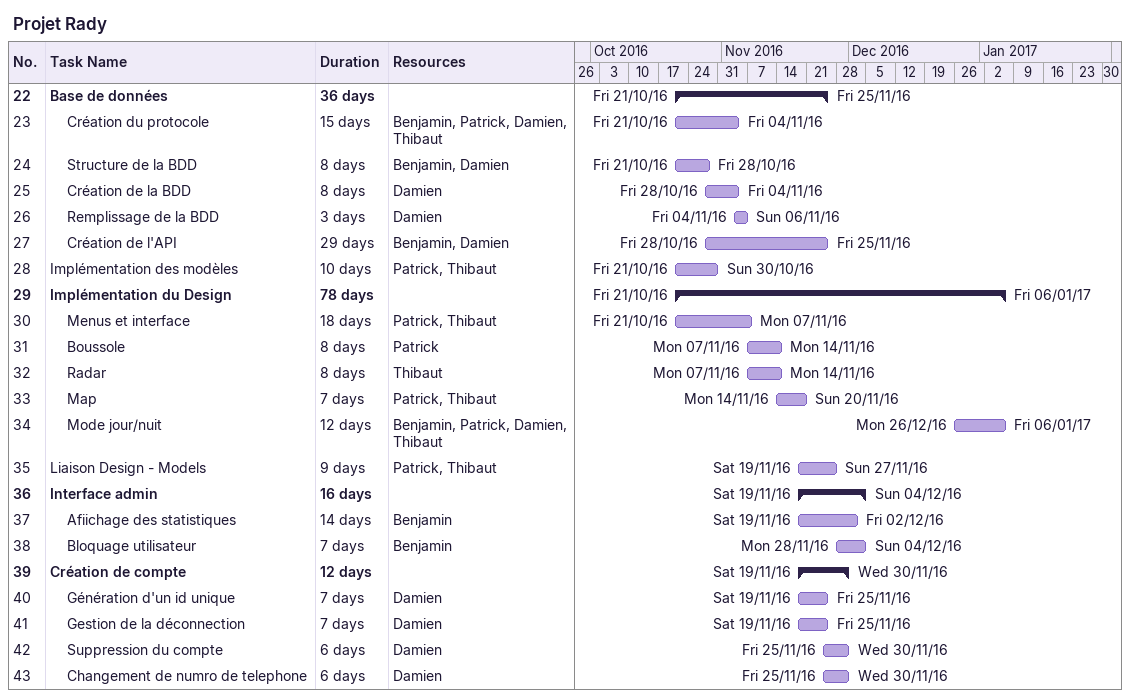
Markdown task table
Projet Rady

| ID | Level | Task | Duration | Start | Finish | Resources |
|---|---|---|---|---|---|---|
| 22 | 1 | **Base de données** | 36d | 2016-10-21 | 2016-11-25 |  |
| 23 | 2 | Création du protocole | 15d | 2016-10-21 | 2016-11-04 | Benjamin, Patrick, Damien, Thibaut |
| 24 | 2 | Structure de la BDD | 8d | 2016-10-21 | 2016-10-28 | Benjamin, Damien |
| 25 | 2 | Création de la BDD | 8d | 2016-10-28 | 2016-11-04 | Damien |
| 26 | 2 | Remplissage de la BDD | 3d | 2016-11-04 | 2016-11-06 | Damien |
| 27 | 2 | Création de l'API | 29d | 2016-10-28 | 2016-11-25 | Benjamin, Damien |
| 28 | 1 | Implémentation des modèles | 10d | 2016-10-21 | 2016-10-30 | Patrick, Thibaut |
| 29 | 1 | **Implémentation du Design** | 78d | 2016-10-21 | 2017-01-06 |  |
| 30 | 2 | Menus et interface | 18d | 2016-10-21 | 2016-11-07 | Patrick, Thibaut |
| 31 | 2 | Boussole | 8d | 2016-11-07 | 2016-11-14 | Patrick |
| 32 | 2 | Radar | 8d | 2016-11-07 | 2016-11-14 | Thibaut |
| 33 | 2 | Map | 7d | 2016-11-14 | 2016-11-20 | Patrick, Thibaut |
| 34 | 2 | Mode jour/nuit | 12d | 2016-12-26 | 2017-01-06 | Benjamin, Patrick, Damien, Thibaut |
| 35 | 1 | Liaison Design - Models | 9d | 2016-11-19 | 2016-11-27 | Patrick, Thibaut |
| 36 | 1 | **Interface admin** | 16d | 2016-11-19 | 2016-12-04 |  |
| 37 | 2 | Afiichage des statistiques | 14d | 2016-11-19 | 2016-12-02 | Benjamin |
| 38 | 2 | Bloquage utilisateur | 7d | 2016-11-28 | 2016-12-04 | Benjamin |
| 39 | 1 | **Création de compte** | 12d | 2016-11-19 | 2016-11-30 |  |
| 40 | 2 | Génération d'un id unique | 7d | 2016-11-19 | 2016-11-25 | Damien |
| 41 | 2 | Gestion de la déconnection | 7d | 2016-11-19 | 2016-11-25 | Damien |
| 42 | 2 | Suppression du compte | 6d | 2016-11-25 | 2016-11-30 | Damien |
| 43 | 2 | Changement de numro de telephone | 6d | 2016-11-25 | 2016-11-30 | Damien |
